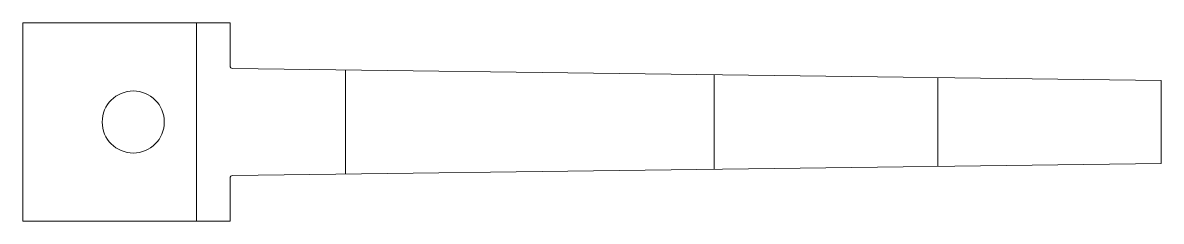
# Model space of a CAD drawing. Header units: millimetres. Extents: x 0 to 45.9, y 0 to 8.
import ezdxf

# ---------------------------------------------------------------- set-up
doc = ezdxf.new("R2010")
doc.units = ezdxf.units.MM

msp = doc.modelspace()

# ---------------------------------------------------------------- linework, layer by layer
at = {"color": 7, "linetype": 'Continuous', "lineweight": 15}
for p, q in [((0, 8), (0, 0)), ((8.35, 8), (0, 8)), ((7, 8), (7, 0)), ((8.35, 8), (8.35, 6.259)), ((45.85, 5.675), (8.449, 6.159)), ((13, 6.1), (13, 1.9)), ((27.85, 5.908), (27.85, 2.092)), ((36.85, 5.791), (36.85, 2.209)), ((45.85, 2.325), (45.85, 5.675)), ((8.449, 1.841), (45.85, 2.325)), ((8.35, 1.741), (8.35, 0)), ((8.35, 0), (0, 0))]:
    msp.add_line(p, q, dxfattribs=at)
msp.add_circle((4.45, 4), 1.25, dxfattribs=at)
for centre, start, end in [((8.45, 6.259), 180, 269.259), ((8.45, 1.741), 90.741, 180)]:
    msp.add_arc(centre, 0.1, start, end, dxfattribs=at)

doc.saveas('drawing.dxf')
